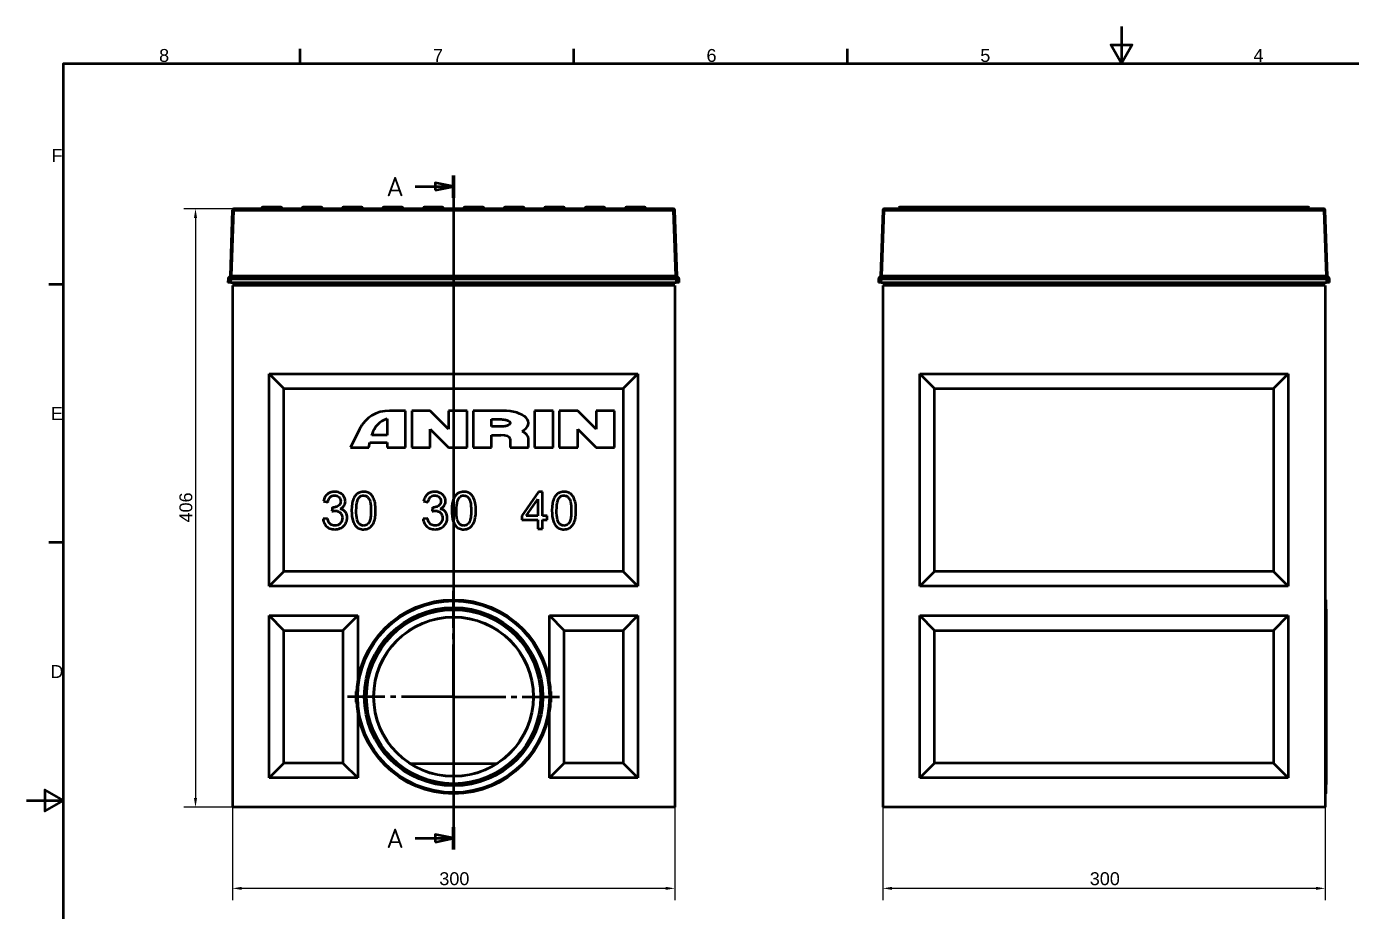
# Model space of a CAD drawing. Header units: millimetres. Extents: x 0 to 1485, y 0 to 1050.
# Drawn here: x 0 to 899, y 450 to 1050 of the extents above; entities that cross this region are included whole.
import ezdxf

# ---------------------------------------------------------------- set-up
doc = ezdxf.new("R2010")
doc.units = ezdxf.units.MM
doc.header["$LTSCALE"] = 2.5
doc.linetypes.add('ACAD_ISO04W100', pattern=[30, 24, -3, 0, -3])
doc.linetypes.add('CENTER', pattern=[50.8, 31.75, -6.35, 6.35, -6.35])
doc.layers.get('0').update_dxf_attribs({"lineweight": 50})
doc.layers.get('Defpoints').update_dxf_attribs({"lineweight": 50})
for name, color, linetype, lineweight in [('Bemaßungen(DIN)', 7, 'Continuous', 50), ('Mittelpunktmarkierung(DIN)', 7, 'Continuous', 50), ('Rahmen_0', 7, 'Continuous', 50), ('Rahmen_2', 7, 'Continuous', 50), ('Schnittansichtslinien(DIN)', 7, 'ACAD_ISO04W100', 50), ('Sichtbare Kanten(DIN)', 7, 'Continuous', 50), ('Sichtbare tangentiale Kanten(DIN)', 7, 'Continuous', 50)]:
    doc.layers.add(name, color=color, linetype=linetype, lineweight=lineweight)
doc.styles.add('Aktuell-DINNach Layer', font='arial.ttf')
doc.styles.add('Bezeichnungstext (DIN)', font='isocpeur.ttf')
doc.styles.add('STANDARD-BSI~0', font='arial.ttf')
doc.dimstyles.new('STANDARD-DIN', dxfattribs={"dimscale": 2.5, "dimtxt": 3.5, "dimasz": 2.5, "dimexe": 3.175, "dimexo": 0, "dimgap": 0.8, "dimtad": 1, "dimrnd": 1e-08, "dimtxsty": 'STANDARD-BSI~0', "dimcen": 0.09, "dimdle": 10, "dimclrd": 7, "dimclre": 7, "dimclrt": 7, "dimadec": 0, "dimazin": 2, "dimtfac": 1, "dimtmove": 0, "dimatfit": 3, "dimfxl": 1, "dimtolj": 1, "dimtzin": 0, "dimlwd": 25, "dimlwe": 25, "dimarcsym": 0})

# ---------------------------------------------------------------- blocks, each defined once
blk = doc.blocks.new('Ränder Standardrahmen')
at = {"layer": 'Rahmen_0'}
for p, q in [((74.25, 410), (74.25, 413.9)), ((148.5, 410), (148.5, 413.9)), ((222.75, 410), (222.75, 413.9)), ((10, 350), (6.1, 350)), ((10, 280), (6.1, 280))]:
    blk.add_line(p, q, dxfattribs=at)
at = {"layer": 'Rahmen_0', "flags": 128}
for points in [[(297, 420), (297, 410), (294.11, 415), (299.89, 415), (297, 410)], [(10, 10), (10, 410), (584, 410), (584, 10), (10, 10)], [(0, 210), (10, 210), (5, 212.89), (5, 207.11), (10, 210)]]:
    blk.add_lwpolyline(points, dxfattribs=at)
at = {"layer": 'Rahmen_2', "char_height": 3.5, "attachment_point": 7, "style": 'Aktuell-DINNach Layer'}
for s, insert in [('8', (35.97, 410.34)), ('7', (110.26, 410.4)), ('6', (184.46, 410.34)), ('5', (258.73, 410.34)), ('4', (332.83, 410.4)), ('F', (6.78, 383.25)), ('E', (6.62, 313.25)), ('D', (6.48, 243.25))]:
    blk.add_mtext(s, dxfattribs=dict(at, insert=insert))
blk = doc.blocks.new('2DTransSchnitt0')
at = {"layer": 'Schnittansichtslinien(DIN)', "linetype": 'Continuous'}
for p, q in [((115.85, 376.57), (110.85, 377.57)), ((110.85, 377.57), (110.85, 375.57)), ((105.39, 376.57), (110.85, 376.57)), ((110.85, 376.57), (115.85, 376.57)), ((110.85, 375.57), (115.85, 376.57)), ((105.39, 199.75), (110.85, 199.75)), ((115.85, 199.75), (110.85, 200.75)), ((110.85, 200.75), (110.85, 198.75)), ((110.85, 199.75), (115.85, 199.75)), ((110.85, 198.75), (115.85, 199.75))]:
    blk.add_line(p, q, dxfattribs=at)
at = {"layer": 'Schnittansichtslinien(DIN)', "linetype": 'CENTER', "ltscale": 4}
blk.add_line((115.85, 379.62), (115.85, 196.69), dxfattribs=at)
at = {"layer": 'Schnittansichtslinien(DIN)', "linetype": 'Continuous', "lineweight": 80}
for p, q in [((115.85, 379.62), (115.85, 373.51)), ((115.85, 202.8), (115.85, 196.69))]:
    blk.add_line(p, q, dxfattribs=at)
at = {"layer": 'Schnittansichtslinien(DIN)', "linetype": 'Continuous', "flags": 128}
for points in [[(110.85, 375.57), (115.85, 376.57), (110.85, 377.57), (110.85, 375.57)], [(110.85, 198.75), (115.85, 199.75), (110.85, 200.75), (110.85, 198.75)]]:
    blk.add_lwpolyline(points, dxfattribs=at)
at = {"layer": 'Schnittansichtslinien(DIN)'}
for points in [[(110.85, 375.57), (115.85, 376.57), (110.85, 377.57), (110.85, 375.57)], [(110.85, 198.75), (115.85, 199.75), (110.85, 200.75), (110.85, 198.75)]]:
    blk.add_solid(points, dxfattribs=at)
at = {"layer": 'Schnittansichtslinien(DIN)', "char_height": 5.25, "attachment_point": 7, "style": 'Bezeichnungstext (DIN)'}
for insert in [(97.62, 373.94), (97.62, 197.12)]:
    blk.add_mtext('A', dxfattribs=dict(at, insert=insert))
blk = doc.blocks.new('*D16')
at = {"layer": 'Bemaßungen(DIN)', "color": 7, "linetype": 'Continuous', "lineweight": 25, "transparency": 16777216}
for p, q in [((139.61, 520.43), (139.61, 457.49)), ((439.61, 520.43), (439.61, 457.49)), ((433.36, 465.43), (145.86, 465.43))]:
    blk.add_line(p, q, dxfattribs=at)
at = {"layer": 'Bemaßungen(DIN)', "color": 7, "linetype": 'Continuous', "transparency": 16777216}
for points in [[(145.86, 466.47), (145.86, 464.39), (139.61, 465.43)], [(433.36, 466.47), (433.36, 464.39), (439.61, 465.43)]]:
    blk.add_solid(points, dxfattribs=at)
at = {"layer": 'Defpoints', "color": 0, "linetype": 'Continuous', "transparency": 16777216}
for p in [(139.61, 520.43), (439.61, 520.43), (139.61, 465.43)]:
    blk.add_point(p, dxfattribs=at)
at = {"layer": 'Bemaßungen(DIN)', "color": 7, "linetype": 'Continuous', "lineweight": 25, "transparency": 16777216, "insert": (279.96, 476.37), "char_height": 8.75, "attachment_point": 1, "style": 'STANDARD-BSI~0'}
blk.add_mtext('\\A1;300', dxfattribs=at)
blk = doc.blocks.new('*D17')
at = {"layer": 'Bemaßungen(DIN)', "color": 7, "linetype": 'Continuous', "lineweight": 25, "transparency": 16777216}
for p, q in [((580.71, 520.43), (580.71, 457.49)), ((880.71, 520.43), (880.71, 457.49)), ((874.46, 465.43), (586.96, 465.43))]:
    blk.add_line(p, q, dxfattribs=at)
at = {"layer": 'Bemaßungen(DIN)', "color": 7, "linetype": 'Continuous', "transparency": 16777216}
for points in [[(586.96, 466.47), (586.96, 464.39), (580.71, 465.43)], [(874.46, 466.47), (874.46, 464.39), (880.71, 465.43)]]:
    blk.add_solid(points, dxfattribs=at)
at = {"layer": 'Defpoints', "color": 0, "linetype": 'Continuous', "transparency": 16777216}
for p in [(580.71, 520.43), (880.71, 520.43), (580.71, 465.43)]:
    blk.add_point(p, dxfattribs=at)
at = {"layer": 'Bemaßungen(DIN)', "color": 7, "linetype": 'Continuous', "lineweight": 25, "transparency": 16777216, "insert": (721.06, 476.37), "char_height": 8.75, "attachment_point": 1, "style": 'STANDARD-BSI~0'}
blk.add_mtext('\\A1;300', dxfattribs=at)
blk = doc.blocks.new('*D18')
at = {"layer": 'Bemaßungen(DIN)', "color": 7, "linetype": 'Continuous', "lineweight": 25, "transparency": 16777216}
for p, q in [((140.58, 926.43), (106.68, 926.43)), ((114.61, 920.18), (114.61, 526.68)), ((139.61, 520.43), (106.68, 520.43))]:
    blk.add_line(p, q, dxfattribs=at)
at = {"layer": 'Bemaßungen(DIN)', "color": 7, "linetype": 'Continuous', "transparency": 16777216}
for points in [[(113.57, 920.18), (115.65, 920.18), (114.61, 926.43)], [(113.57, 526.68), (115.65, 526.68), (114.61, 520.43)]]:
    blk.add_solid(points, dxfattribs=at)
at = {"layer": 'Defpoints', "color": 0, "linetype": 'Continuous', "transparency": 16777216}
for p in [(140.58, 926.43), (114.61, 520.43), (139.61, 520.43)]:
    blk.add_point(p, dxfattribs=at)
at = {"layer": 'Bemaßungen(DIN)', "color": 7, "linetype": 'Continuous', "lineweight": 25, "transparency": 16777216, "insert": (103.68, 713.59), "char_height": 8.75, "attachment_point": 1, "rotation": 90, "style": 'STANDARD-BSI~0'}
blk.add_mtext('\\A1;406', dxfattribs=at)

msp = doc.modelspace()

# ---------------------------------------------------------------- linework, layer by layer
at = {"layer": 'Mittelpunktmarkierung(DIN)', "linetype": 'Continuous'}
for p, q in [((289.613, 642.054), (289.613, 667.279)), ((289.613, 634.554), (289.613, 638.304)), ((289.613, 595.429), (289.613, 630.804)), ((242.988, 595.429), (217.763, 595.429)), ((250.488, 595.429), (246.738, 595.429)), ((289.613, 595.429), (254.238, 595.429)), ((289.613, 595.429), (324.988, 595.429)), ((289.613, 595.429), (289.613, 560.054)), ((328.738, 595.429), (332.488, 595.429)), ((336.238, 595.429), (361.463, 595.429)), ((289.613, 556.304), (289.613, 552.554)), ((289.613, 548.804), (289.613, 523.579))]:
    msp.add_line(p, q, dxfattribs=at)
at = {"layer": 'Sichtbare Kanten(DIN)'}
for p, q in [((438.647, 926.429), (140.578, 926.429)), ((159.233, 926.517), (159.225, 926.429)), ((172.397, 927.429), (160.229, 927.429)), ((173.4, 926.429), (173.393, 926.517)), ((186.633, 926.517), (186.625, 926.429)), ((199.797, 927.429), (187.629, 927.429)), ((200.8, 926.429), (200.793, 926.517)), ((214.033, 926.517), (214.025, 926.429)), ((227.197, 927.429), (215.029, 927.429)), ((228.2, 926.429), (228.193, 926.517)), ((241.433, 926.517), (241.425, 926.429)), ((254.597, 927.429), (242.429, 927.429)), ((255.6, 926.429), (255.593, 926.517)), ((268.833, 926.517), (268.825, 926.429)), ((281.997, 927.429), (269.829, 927.429)), ((283, 926.429), (282.993, 926.517)), ((296.233, 926.517), (296.225, 926.429)), ((309.397, 927.429), (297.229, 927.429)), ((310.4, 926.429), (310.393, 926.517)), ((323.633, 926.517), (323.625, 926.429)), ((336.797, 927.429), (324.629, 927.429)), ((337.8, 926.429), (337.793, 926.517)), ((351.033, 926.517), (351.025, 926.429)), ((364.197, 927.429), (352.029, 927.429)), ((365.2, 926.429), (365.193, 926.517)), ((378.433, 926.517), (378.425, 926.429)), ((391.597, 927.429), (379.429, 927.429)), ((392.6, 926.429), (392.593, 926.517)), ((405.833, 926.517), (405.825, 926.429)), ((418.997, 927.429), (406.829, 927.429)), ((420, 926.429), (419.993, 926.517)), ((879.742, 926.429), (581.673, 926.429)), ((591.348, 926.929), (591.059, 926.429)), ((591.348, 926.929), (591.377, 926.979)), ((592.214, 927.429), (592.156, 927.429)), ((869.201, 927.429), (592.214, 927.429)), ((870.356, 926.429), (870.067, 926.929)), ((139.579, 925.464), (138.017, 880.722)), ((441.209, 880.722), (439.646, 925.464)), ((580.674, 925.464), (579.111, 880.722)), ((882.303, 880.722), (880.741, 925.464)), ((136.698, 878.875), (136.613, 876.429)), ((138.612, 876.429), (136.613, 876.429)), ((137.198, 879.707), (137.288, 879.759)), ((137.569, 879.921), (137.288, 879.759)), ((138.612, 876.429), (440.614, 876.429)), ((139.613, 874.429), (139.613, 520.429)), ((439.613, 874.429), (139.613, 874.429)), ((152.613, 876.429), (152.613, 874.429)), ((426.613, 876.429), (426.613, 874.429)), ((439.613, 874.429), (439.613, 520.429)), ((442.613, 876.429), (440.614, 876.429)), ((441.938, 879.759), (441.656, 879.921)), ((441.938, 879.759), (442.028, 879.707)), ((442.613, 876.429), (442.527, 878.875)), ((577.793, 878.875), (577.707, 876.429)), ((579.706, 876.429), (577.707, 876.429)), ((578.292, 879.707), (578.382, 879.759)), ((578.664, 879.921), (578.382, 879.759)), ((579.706, 876.429), (881.709, 876.429)), ((580.707, 874.429), (580.707, 520.429)), ((880.707, 874.429), (580.707, 874.429)), ((593.707, 876.429), (593.707, 874.429)), ((867.707, 876.429), (867.707, 874.429)), ((880.707, 874.429), (880.707, 520.429)), ((883.707, 876.429), (881.709, 876.429)), ((883.032, 879.759), (882.751, 879.921)), ((883.032, 879.759), (883.122, 879.707)), ((883.707, 876.429), (883.622, 878.875)), ((174.613, 804.429), (164.613, 814.429)), ((164.613, 670.429), (164.613, 814.429)), ((164.613, 814.429), (414.613, 814.429)), ((404.613, 804.429), (414.613, 814.429)), ((414.613, 814.429), (414.613, 670.429)), ((605.707, 670.429), (605.707, 814.429)), ((615.707, 804.429), (605.707, 814.429)), ((605.707, 814.429), (855.707, 814.429)), ((845.707, 804.429), (855.707, 814.429)), ((855.707, 814.429), (855.707, 670.429)), ((174.613, 680.429), (174.613, 804.429)), ((174.613, 804.429), (404.613, 804.429)), ((404.613, 804.429), (404.613, 680.429)), ((615.707, 680.429), (615.707, 804.429)), ((615.707, 804.429), (845.707, 804.429)), ((845.707, 804.429), (845.707, 680.429)), ((244.613, 783.837), (244.613, 772.763)), ((257.113, 789.429), (246.088, 789.429)), ((257.113, 764.429), (257.113, 789.429)), ((273.779, 789.429), (261.279, 789.429)), ((261.279, 789.429), (261.279, 764.429)), ((286.279, 776.929), (273.779, 789.429)), ((286.279, 789.429), (286.279, 776.929)), ((298.779, 789.429), (286.279, 789.429)), ((298.779, 764.429), (298.779, 789.429)), ((322.946, 789.429), (302.946, 789.429)), ((302.946, 789.429), (302.946, 764.429)), ((315.446, 783.596), (321.696, 783.596)), ((315.446, 778.596), (315.446, 783.596)), ((357.113, 789.429), (344.613, 789.429)), ((344.613, 789.429), (344.613, 764.429)), ((357.113, 764.429), (357.113, 789.429)), ((373.779, 789.429), (361.279, 789.429)), ((361.279, 789.429), (361.279, 764.429)), ((386.279, 776.929), (373.779, 789.429)), ((386.279, 789.429), (386.279, 776.929)), ((398.779, 789.429), (386.279, 789.429)), ((398.779, 764.429), (398.779, 789.429)), ((225.863, 776.929), (219.613, 764.429)), ((234.196, 772.763), (234.283, 773.111)), ((244.613, 772.763), (234.196, 772.763)), ((273.779, 776.929), (286.279, 764.429)), ((273.779, 764.429), (273.779, 776.929)), ((321.696, 778.596), (315.446, 778.596)), ((315.446, 772.763), (321.696, 772.763)), ((315.446, 764.429), (315.446, 772.763)), ((373.779, 776.929), (386.279, 764.429)), ((373.779, 764.429), (373.779, 776.929)), ((219.613, 764.429), (232.113, 764.429)), ((232.113, 764.429), (232.946, 767.763)), ((232.946, 767.763), (244.613, 767.763)), ((244.613, 767.763), (244.613, 764.429)), ((244.613, 764.429), (257.113, 764.429)), ((261.279, 764.429), (273.779, 764.429)), ((286.279, 764.429), (298.779, 764.429)), ((302.946, 764.429), (315.446, 764.429)), ((327.946, 770.263), (327.946, 764.429)), ((327.946, 764.429), (340.446, 764.429)), ((340.446, 764.429), (340.446, 770.263)), ((344.613, 764.429), (357.113, 764.429)), ((361.279, 764.429), (373.779, 764.429)), ((386.279, 764.429), (398.779, 764.429)), ((201.385, 727.951), (204.453, 727.398)), ((269.316, 727.951), (272.383, 727.398)), ((347.307, 734.334), (335.912, 718.137)), ((338.923, 718.137), (346.755, 729.418)), ((346.755, 729.418), (346.755, 718.137)), ((349.822, 734.334), (347.307, 734.334)), ((349.822, 718.137), (349.822, 734.334)), ((207.463, 723.873), (207.139, 721.186)), ((275.394, 723.873), (275.07, 721.186)), ((204.148, 716.365), (201.08, 715.965)), ((272.078, 716.365), (269.011, 715.965)), ((335.912, 718.137), (335.912, 715.317)), ((335.912, 715.317), (346.755, 715.317)), ((346.755, 718.137), (338.923, 718.137)), ((346.755, 715.317), (346.755, 709.334)), ((353.195, 718.137), (349.822, 718.137)), ((349.822, 709.334), (349.822, 715.317)), ((349.822, 715.317), (353.195, 715.317)), ((353.195, 715.317), (353.195, 718.137)), ((346.755, 709.334), (349.822, 709.334)), ((174.613, 680.429), (164.613, 670.429)), ((404.613, 680.429), (174.613, 680.429)), ((404.613, 680.429), (414.613, 670.429)), ((615.707, 680.429), (605.707, 670.429)), ((845.707, 680.429), (615.707, 680.429)), ((845.707, 680.429), (855.707, 670.429)), ((414.613, 670.429), (164.613, 670.429)), ((855.707, 670.429), (605.707, 670.429)), ((881.007, 661.229), (880.707, 661.229)), ((881.207, 661.029), (881.207, 529.829)), ((164.613, 540.429), (164.613, 650.429)), ((174.613, 640.429), (164.613, 650.429)), ((164.613, 650.429), (224.613, 650.429)), ((214.613, 640.429), (224.613, 650.429)), ((224.613, 650.429), (224.613, 605.659)), ((354.613, 605.659), (354.613, 650.429)), ((364.613, 640.429), (354.613, 650.429)), ((354.613, 650.429), (414.613, 650.429)), ((404.613, 640.429), (414.613, 650.429)), ((414.613, 650.429), (414.613, 540.429)), ((615.707, 640.429), (605.707, 650.429)), ((605.707, 540.429), (605.707, 650.429)), ((605.707, 650.429), (855.707, 650.429)), ((845.707, 640.429), (855.707, 650.429)), ((855.707, 650.429), (855.707, 540.429)), ((881.477, 654.735), (881.207, 655.171)), ((881.507, 536.229), (881.507, 654.629)), ((174.613, 550.429), (174.613, 640.429)), ((174.613, 640.429), (214.613, 640.429)), ((214.613, 640.429), (214.613, 550.429)), ((364.613, 550.429), (364.613, 640.429)), ((364.613, 640.429), (404.613, 640.429)), ((404.613, 640.429), (404.613, 550.429)), ((615.707, 550.429), (615.707, 640.429)), ((615.707, 640.429), (845.707, 640.429)), ((845.707, 640.429), (845.707, 550.429)), ((224.613, 585.2), (224.613, 540.429)), ((354.613, 540.429), (354.613, 585.2)), ((174.613, 550.429), (164.613, 540.429)), ((214.613, 550.429), (174.613, 550.429)), ((214.613, 550.429), (224.613, 540.429)), ((364.613, 550.429), (354.613, 540.429)), ((404.613, 550.429), (364.613, 550.429)), ((404.613, 550.429), (414.613, 540.429)), ((615.707, 550.429), (605.707, 540.429)), ((845.707, 550.429), (615.707, 550.429)), ((845.707, 550.429), (855.707, 540.429)), ((224.613, 540.429), (164.613, 540.429)), ((414.613, 540.429), (354.613, 540.429)), ((855.707, 540.429), (605.707, 540.429)), ((881.477, 536.124), (881.207, 535.688)), ((881.007, 529.629), (880.707, 529.629)), ((439.613, 520.429), (139.613, 520.429)), ((880.707, 520.429), (580.707, 520.429))]:
    msp.add_line(p, q, dxfattribs=at)
for radius in [65.8, 65, 60.55, 59, 54]:
    msp.add_circle((289.613, 595.429), radius, dxfattribs=at)
for centre, radius, start, end in [((140.578, 925.429), 1, 90, 178), ((160.229, 926.429), 1, 90, 175), ((172.397, 926.429), 1, 5, 90), ((187.629, 926.429), 1, 90, 175), ((199.797, 926.429), 1, 5, 90), ((215.029, 926.429), 1, 90, 175), ((227.197, 926.429), 1, 5, 90), ((242.429, 926.429), 1, 90, 175), ((254.597, 926.429), 1, 5, 90), ((269.829, 926.429), 1, 90, 175), ((281.997, 926.429), 1, 5, 90), ((297.229, 926.429), 1, 90, 175), ((309.397, 926.429), 1, 5, 90), ((324.629, 926.429), 1, 90, 175), ((336.797, 926.429), 1, 5, 90), ((352.029, 926.429), 1, 90, 175), ((364.197, 926.429), 1, 5, 90), ((379.429, 926.429), 1, 90, 175), ((391.597, 926.429), 1, 5, 90), ((406.829, 926.429), 1, 90, 175), ((418.997, 926.429), 1, 5, 90), ((438.647, 925.429), 1, 2, 90), ((581.673, 925.429), 1, 90, 178), ((592.214, 926.429), 1, 90, 150), ((592.156, 926.529), 0.9, 90, 150), ((869.201, 926.429), 1, 30, 90), ((879.742, 925.429), 1, 2, 90), ((137.017, 880.757), 1, 300, 358), ((442.208, 880.757), 1, 182, 240), ((578.112, 880.757), 1, 300, 358), ((883.303, 880.757), 1, 182, 240), ((137.698, 878.841), 1, 120, 178), ((441.528, 878.841), 1, 2, 60), ((578.792, 878.841), 1, 120, 178), ((882.622, 878.841), 1, 2, 60), ((246.088, 766.817), 22.613, 90, 153.434949), ((248.779, 769.487), 14.942, 106.191505, 165.963757), ((881.007, 661.029), 0.2, 0, 90), ((881.307, 654.629), 0.2, 0, 31.743053), ((289.613, 595.429), 66.3, 176.852719, 183.147281), ((289.613, 595.429), 66.3, 356.852719, 3.147281), ((881.307, 536.229), 0.2, 328.256947, 0), ((881.007, 529.829), 0.2, 270, 0)]:
    msp.add_arc(centre, radius, start, end, dxfattribs=at)
for centre, major_axis, ratio, start_param, end_param in [((322.946, 781.096), (17.5, 0), 0.4761905, 5.5627909, 7.8539816), ((321.696, 770.263), (6.25, 0), 0.4, 0, 1.5707963), ((321.696, 770.263), (18.75, 0), 0.4444444, 0, 0.6949133)]:
    msp.add_ellipse(centre, major_axis=major_axis, ratio=ratio, start_param=start_param, end_param=end_param, dxfattribs=at)
for points, knots in [([(321.696, 783.596), (322.514, 783.596), (324.15, 783.466), (326.231, 782.91), (327.389, 782.216), (327.866, 781.587), (327.986, 781.096), (327.866, 780.605), (327.389, 779.976), (326.231, 779.282), (324.15, 778.726), (322.514, 778.596), (321.696, 778.596)], [-1.5707963, -1.5707963, -1.5707963, -1.5707963, -1.1780972, -0.7853982, -0.3926991, -0.1963495, 0, 0.1963495, 0.3926991, 0.7853982, 1.1780972, 1.5707963, 1.5707963, 1.5707963, 1.5707963]), ([(208.912, 734.429), (208.1, 734.429), (207.292, 734.335), (205.785, 733.898), (205.107, 733.58), (203.977, 732.795), (203.244, 732.193), (201.972, 730.197), (201.596, 729.091), (201.385, 727.951)], [-1.6290654, -1.6290654, -1.6290654, -1.6290654, -1.1537574, -1.1537574, -0.7097736, -0.7097736, -0.3477501, -0.3477501, 0, 0, 0, 0]), ([(204.453, 727.398), (204.559, 728.098), (204.739, 728.809), (205.263, 729.926), (205.553, 730.363), (206.187, 730.989), (206.604, 731.337), (207.774, 731.819), (208.366, 731.914), (208.969, 731.914)], [-1.050187, -1.050187, -1.050187, -1.050187, -0.6650681, -0.6650681, -0.3794634, -0.3794634, -0.1808535, -0.1808535, 0, 0, 0, 0]), ([(213.066, 728.008), (213.066, 727.698), (213.04, 727.386), (212.926, 726.803), (212.842, 726.532), (212.546, 725.88), (212.297, 725.536), (211.47, 724.77), (210.837, 724.473), (209.668, 723.986), (208.826, 723.835), (207.959, 723.835)], [-0.5575569, -0.5575569, -0.5575569, -0.5575569, -0.50397149, -0.50397149, -0.45492032, -0.45492032, -0.38016629, -0.38016629, -0.26029044, -0.26029044, 0, 0, 0, 0]), ([(216.229, 727.951), (216.229, 728.364), (216.188, 728.773), (216.02, 729.582), (215.895, 729.975), (215.488, 730.916), (215.094, 731.626), (213.748, 732.98), (212.942, 733.466), (211.102, 734.234), (210.024, 734.429), (208.912, 734.429)], [-1.2055353, -1.2055353, -1.2055353, -1.2055353, -1.0312316, -1.0312316, -0.8566281, -0.8566281, -0.5982468, -0.5982468, -0.3338593, -0.3338593, 0, 0, 0, 0]), ([(208.969, 731.914), (209.287, 731.914), (209.605, 731.889), (210.209, 731.775), (210.493, 731.692), (211.221, 731.384), (211.632, 731.108), (212.334, 730.39), (212.595, 730.005), (212.98, 729.072), (213.066, 728.545), (213.066, 728.008)], [-0.6599653, -0.6599653, -0.6599653, -0.6599653, -0.55755959, -0.55755959, -0.46223258, -0.46223258, -0.30283951, -0.30283951, -0.16110228, -0.16110228, 0, 0, 0, 0]), ([(212.78, 722.882), (213.472, 723.198), (214.119, 723.607), (215.266, 724.737), (215.609, 725.356), (216.099, 726.531), (216.229, 727.228), (216.229, 727.951)], [-0.52964755, -0.52964755, -0.52964755, -0.52964755, -0.38169172, -0.38169172, -0.21666995, -0.21666995, 0, 0, 0, 0]), ([(228.633, 734.429), (228.029, 734.429), (227.423, 734.376), (226.287, 734.136), (225.761, 733.961), (224.834, 733.507), (224.041, 733.057), (222.425, 731.217), (221.855, 730.123), (221.049, 727.84), (220.478, 725.716), (220.478, 721.663)], [-6.7236574, -6.7236574, -6.7236574, -6.7236574, -5.1443078, -5.1443078, -3.6918684, -3.6918684, -2.4488644, -2.4488644, -1.2158725, -1.2158725, 0, 0, 0, 0]), ([(223.641, 721.663), (223.641, 724.172), (223.837, 726.539), (224.589, 728.937), (224.854, 729.571), (225.223, 730.104)], [-0.75531645, -0.75531645, -0.75531645, -0.75531645, -0.1943988, -0.1943988, 0, 0, 0, 0]), ([(225.223, 730.104), (225.457, 730.438), (225.728, 730.746), (226.336, 731.253), (226.659, 731.451), (227.517, 731.806), (228.05, 731.895), (228.595, 731.895)], [-0.40108386, -0.40108386, -0.40108386, -0.40108386, -0.27845851, -0.27845851, -0.1636678, -0.1636678, 0, 0, 0, 0]), ([(228.595, 731.895), (228.945, 731.895), (229.291, 731.854), (229.962, 731.678), (230.277, 731.548), (231.138, 731.053), (231.609, 730.6), (232.31, 729.691), (232.693, 729.1), (233.477, 726.12), (233.607, 723.818), (233.607, 721.663)], [-2.2962354, -2.2962354, -2.2962354, -2.2962354, -1.9827084, -1.9827084, -1.6747793, -1.6747793, -1.0932984, -1.0932984, -0.6465309, -0.6465309, 0, 0, 0, 0]), ([(236.77, 721.663), (236.77, 723.321), (236.686, 725.254), (236.09, 728.258), (235.647, 729.445), (234.631, 731.483), (234.048, 732.145), (233.055, 733.114), (232.353, 733.575), (230.642, 734.275), (229.643, 734.429), (228.633, 734.429)], [-0.99242927, -0.99242927, -0.99242927, -0.99242927, -0.84276815, -0.84276815, -0.71776717, -0.71776717, -0.55450204, -0.55450204, -0.30302839, -0.30302839, 0, 0, 0, 0]), ([(276.842, 734.429), (276.031, 734.429), (275.223, 734.335), (273.715, 733.898), (273.037, 733.58), (271.908, 732.795), (271.174, 732.193), (269.903, 730.197), (269.527, 729.091), (269.316, 727.951)], [-1.6290654, -1.6290654, -1.6290654, -1.6290654, -1.1537574, -1.1537574, -0.7097736, -0.7097736, -0.3477501, -0.3477501, 0, 0, 0, 0]), ([(272.383, 727.398), (272.489, 728.098), (272.67, 728.809), (273.194, 729.926), (273.483, 730.363), (274.118, 730.989), (274.534, 731.337), (275.704, 731.819), (276.297, 731.914), (276.899, 731.914)], [-1.050187, -1.050187, -1.050187, -1.050187, -0.6650681, -0.6650681, -0.3794634, -0.3794634, -0.1808535, -0.1808535, 0, 0, 0, 0]), ([(280.996, 728.008), (280.996, 727.698), (280.971, 727.386), (280.856, 726.803), (280.773, 726.532), (280.476, 725.88), (280.227, 725.536), (279.401, 724.77), (278.768, 724.473), (277.598, 723.986), (276.757, 723.835), (275.889, 723.835)], [-0.5575569, -0.5575569, -0.5575569, -0.5575569, -0.50397149, -0.50397149, -0.45492032, -0.45492032, -0.38016629, -0.38016629, -0.26029044, -0.26029044, 0, 0, 0, 0]), ([(284.159, 727.951), (284.159, 728.364), (284.119, 728.773), (283.951, 729.582), (283.826, 729.975), (283.419, 730.916), (283.025, 731.626), (281.678, 732.98), (280.873, 733.466), (279.032, 734.234), (277.955, 734.429), (276.842, 734.429)], [-1.2055353, -1.2055353, -1.2055353, -1.2055353, -1.0312316, -1.0312316, -0.8566281, -0.8566281, -0.5982468, -0.5982468, -0.3338593, -0.3338593, 0, 0, 0, 0]), ([(276.899, 731.914), (277.218, 731.914), (277.536, 731.889), (278.14, 731.775), (278.423, 731.692), (279.152, 731.384), (279.563, 731.108), (280.265, 730.39), (280.525, 730.005), (280.91, 729.072), (280.996, 728.545), (280.996, 728.008)], [-0.6599653, -0.6599653, -0.6599653, -0.6599653, -0.55755959, -0.55755959, -0.46223258, -0.46223258, -0.30283951, -0.30283951, -0.16110228, -0.16110228, 0, 0, 0, 0]), ([(280.71, 722.882), (281.403, 723.198), (282.049, 723.607), (283.196, 724.737), (283.54, 725.356), (284.03, 726.531), (284.159, 727.228), (284.159, 727.951)], [-0.52964755, -0.52964755, -0.52964755, -0.52964755, -0.38169172, -0.38169172, -0.21666995, -0.21666995, 0, 0, 0, 0]), ([(296.564, 734.429), (295.959, 734.429), (295.353, 734.376), (294.217, 734.136), (293.691, 733.961), (292.765, 733.507), (291.972, 733.057), (290.356, 731.217), (289.786, 730.123), (288.98, 727.84), (288.409, 725.716), (288.409, 721.663)], [-6.7236574, -6.7236574, -6.7236574, -6.7236574, -5.1443078, -5.1443078, -3.6918684, -3.6918684, -2.4488644, -2.4488644, -1.2158725, -1.2158725, 0, 0, 0, 0]), ([(291.572, 721.663), (291.572, 724.172), (291.768, 726.539), (292.52, 728.937), (292.785, 729.571), (293.153, 730.104)], [-0.75531645, -0.75531645, -0.75531645, -0.75531645, -0.1943988, -0.1943988, 0, 0, 0, 0]), ([(293.153, 730.104), (293.388, 730.438), (293.659, 730.746), (294.267, 731.253), (294.589, 731.451), (295.447, 731.806), (295.98, 731.895), (296.526, 731.895)], [-0.40108386, -0.40108386, -0.40108386, -0.40108386, -0.27845851, -0.27845851, -0.1636678, -0.1636678, 0, 0, 0, 0]), ([(296.526, 731.895), (296.876, 731.895), (297.222, 731.854), (297.893, 731.678), (298.208, 731.548), (299.069, 731.053), (299.54, 730.6), (300.24, 729.691), (300.624, 729.1), (301.408, 726.12), (301.537, 723.818), (301.537, 721.663)], [-2.2962354, -2.2962354, -2.2962354, -2.2962354, -1.9827084, -1.9827084, -1.6747793, -1.6747793, -1.0932984, -1.0932984, -0.6465309, -0.6465309, 0, 0, 0, 0]), ([(304.7, 721.663), (304.7, 723.321), (304.616, 725.254), (304.021, 728.258), (303.577, 729.445), (302.562, 731.483), (301.978, 732.145), (300.986, 733.114), (300.283, 733.575), (298.572, 734.275), (297.574, 734.429), (296.564, 734.429)], [-0.99242927, -0.99242927, -0.99242927, -0.99242927, -0.84276815, -0.84276815, -0.71776717, -0.71776717, -0.55450204, -0.55450204, -0.30302839, -0.30302839, 0, 0, 0, 0]), ([(364.495, 734.429), (363.89, 734.429), (363.284, 734.376), (362.148, 734.136), (361.622, 733.961), (360.695, 733.507), (359.902, 733.057), (358.286, 731.217), (357.717, 730.123), (356.911, 727.84), (356.339, 725.716), (356.339, 721.663)], [-6.7236574, -6.7236574, -6.7236574, -6.7236574, -5.1443078, -5.1443078, -3.6918684, -3.6918684, -2.4488644, -2.4488644, -1.2158725, -1.2158725, 0, 0, 0, 0]), ([(359.502, 721.663), (359.502, 724.172), (359.698, 726.539), (360.451, 728.937), (360.715, 729.571), (361.084, 730.104)], [-0.75531645, -0.75531645, -0.75531645, -0.75531645, -0.1943988, -0.1943988, 0, 0, 0, 0]), ([(361.084, 730.104), (361.319, 730.438), (361.59, 730.746), (362.197, 731.253), (362.52, 731.451), (363.378, 731.806), (363.911, 731.895), (364.457, 731.895)], [-0.40108386, -0.40108386, -0.40108386, -0.40108386, -0.27845851, -0.27845851, -0.1636678, -0.1636678, 0, 0, 0, 0]), ([(364.457, 731.895), (364.807, 731.895), (365.152, 731.854), (365.824, 731.678), (366.139, 731.548), (366.999, 731.053), (367.47, 730.6), (368.171, 729.691), (368.554, 729.1), (369.338, 726.12), (369.468, 723.818), (369.468, 721.663)], [-2.2962354, -2.2962354, -2.2962354, -2.2962354, -1.9827084, -1.9827084, -1.6747793, -1.6747793, -1.0932984, -1.0932984, -0.6465309, -0.6465309, 0, 0, 0, 0]), ([(372.631, 721.663), (372.631, 723.321), (372.547, 725.254), (371.951, 728.258), (371.508, 729.445), (370.492, 731.483), (369.909, 732.145), (368.916, 733.114), (368.214, 733.575), (366.503, 734.275), (365.505, 734.429), (364.495, 734.429)], [-0.99242927, -0.99242927, -0.99242927, -0.99242927, -0.84276815, -0.84276815, -0.71776717, -0.71776717, -0.55450204, -0.55450204, -0.30302839, -0.30302839, 0, 0, 0, 0]), ([(207.139, 721.186), (207.526, 721.288), (207.931, 721.381), (208.64, 721.494), (208.974, 721.529), (209.293, 721.529)], [-0.21576867, -0.21576867, -0.21576867, -0.21576867, -0.09567781, -0.09567781, 0, 0, 0, 0]), ([(207.959, 723.835), (207.892, 723.835), (207.816, 723.839), (207.656, 723.852), (207.556, 723.862), (207.463, 723.873)], [-0.04804975, -0.04804975, -0.04804975, -0.04804975, -0.028037566, -0.028037566, 0, 0, 0, 0]), ([(209.293, 721.529), (210.002, 721.529), (210.699, 721.416), (211.906, 720.907), (212.403, 720.571), (213.27, 719.687), (213.596, 719.204), (214.082, 718.023), (214.19, 717.353), (214.19, 716.67)], [-0.8046843, -0.8046843, -0.8046843, -0.8046843, -0.5760557, -0.5760557, -0.38278898, -0.38278898, -0.20472201, -0.20472201, 0, 0, 0, 0]), ([(217.448, 716.727), (217.448, 717.395), (217.379, 718.064), (217.055, 719.3), (216.821, 719.858), (216.176, 720.877), (215.718, 721.427), (214.368, 722.383), (213.594, 722.694), (212.78, 722.882)], [-1.02328, -1.02328, -1.02328, -1.02328, -0.7479656, -0.7479656, -0.4960514, -0.4960514, -0.2507017, -0.2507017, 0, 0, 0, 0]), ([(220.478, 721.663), (220.478, 719.048), (220.733, 716.422), (221.842, 713.257), (222.311, 712.305), (222.955, 711.487)], [-1.0066552, -1.0066552, -1.0066552, -1.0066552, -0.3123272, -0.3123272, 0, 0, 0, 0]), ([(228.633, 711.43), (228.288, 711.43), (227.947, 711.471), (227.283, 711.645), (226.972, 711.774), (226.113, 712.268), (225.641, 712.722), (224.938, 713.634), (224.554, 714.225), (223.771, 717.205), (223.641, 719.508), (223.641, 721.663)], [-2.2819507, -2.2819507, -2.2819507, -2.2819507, -1.9744447, -1.9744447, -1.6717721, -1.6717721, -1.0932232, -1.0932232, -0.6465309, -0.6465309, 0, 0, 0, 0]), ([(233.607, 721.663), (233.607, 720.142), (233.541, 718.443), (233.166, 715.976), (232.945, 715.018), (232.248, 713.457), (231.72, 712.871), (231.015, 712.207), (230.597, 711.919), (229.649, 711.523), (229.15, 711.43), (228.633, 711.43)], [-0.80056853, -0.80056853, -0.80056853, -0.80056853, -0.58336194, -0.58336194, -0.44547802, -0.44547802, -0.30828923, -0.30828923, -0.15495937, -0.15495937, 0, 0, 0, 0]), ([(228.633, 708.915), (229.234, 708.915), (229.834, 708.968), (230.964, 709.209), (231.488, 709.384), (232.408, 709.837), (233.213, 710.292), (234.836, 712.143), (235.403, 713.233), (236.213, 715.546), (236.77, 717.677), (236.77, 721.663)], [-6.5251583, -6.5251583, -6.5251583, -6.5251583, -4.9922727, -4.9922727, -3.5764404, -3.5764404, -2.3721518, -2.3721518, -1.195554, -1.195554, 0, 0, 0, 0]), ([(275.07, 721.186), (275.456, 721.288), (275.861, 721.381), (276.571, 721.494), (276.904, 721.529), (277.223, 721.529)], [-0.21576867, -0.21576867, -0.21576867, -0.21576867, -0.09567781, -0.09567781, 0, 0, 0, 0]), ([(275.889, 723.835), (275.822, 723.835), (275.746, 723.839), (275.586, 723.852), (275.487, 723.862), (275.394, 723.873)], [-0.04804975, -0.04804975, -0.04804975, -0.04804975, -0.028037566, -0.028037566, 0, 0, 0, 0]), ([(277.223, 721.529), (277.933, 721.529), (278.63, 721.416), (279.836, 720.907), (280.334, 720.571), (281.201, 719.687), (281.527, 719.204), (282.013, 718.023), (282.12, 717.353), (282.12, 716.67)], [-0.8046843, -0.8046843, -0.8046843, -0.8046843, -0.5760557, -0.5760557, -0.38278898, -0.38278898, -0.20472201, -0.20472201, 0, 0, 0, 0]), ([(285.379, 716.727), (285.379, 717.395), (285.309, 718.064), (284.986, 719.3), (284.752, 719.858), (284.107, 720.877), (283.648, 721.427), (282.298, 722.383), (281.525, 722.694), (280.71, 722.882)], [-1.02328, -1.02328, -1.02328, -1.02328, -0.7479656, -0.7479656, -0.4960514, -0.4960514, -0.2507017, -0.2507017, 0, 0, 0, 0]), ([(288.409, 721.663), (288.409, 719.048), (288.664, 716.422), (289.773, 713.257), (290.241, 712.305), (290.886, 711.487)], [-1.0066552, -1.0066552, -1.0066552, -1.0066552, -0.3123272, -0.3123272, 0, 0, 0, 0]), ([(296.564, 711.43), (296.218, 711.43), (295.877, 711.471), (295.214, 711.645), (294.902, 711.774), (294.044, 712.268), (293.572, 712.722), (292.868, 713.634), (292.485, 714.225), (291.701, 717.205), (291.572, 719.508), (291.572, 721.663)], [-2.2819507, -2.2819507, -2.2819507, -2.2819507, -1.9744447, -1.9744447, -1.6717721, -1.6717721, -1.0932232, -1.0932232, -0.6465309, -0.6465309, 0, 0, 0, 0]), ([(296.564, 708.915), (297.164, 708.915), (297.765, 708.968), (298.895, 709.209), (299.418, 709.384), (300.339, 709.837), (301.144, 710.292), (302.766, 712.143), (303.333, 713.233), (304.144, 715.546), (304.7, 717.677), (304.7, 721.663)], [-6.5251583, -6.5251583, -6.5251583, -6.5251583, -4.9922727, -4.9922727, -3.5764404, -3.5764404, -2.3721518, -2.3721518, -1.195554, -1.195554, 0, 0, 0, 0]), ([(301.537, 721.663), (301.537, 720.142), (301.471, 718.443), (301.097, 715.976), (300.875, 715.018), (300.179, 713.457), (299.65, 712.871), (298.946, 712.207), (298.528, 711.919), (297.579, 711.523), (297.081, 711.43), (296.564, 711.43)], [-0.80056853, -0.80056853, -0.80056853, -0.80056853, -0.58336194, -0.58336194, -0.44547802, -0.44547802, -0.30828923, -0.30828923, -0.15495937, -0.15495937, 0, 0, 0, 0]), ([(356.339, 721.663), (356.339, 719.048), (356.594, 716.422), (357.704, 713.257), (358.172, 712.305), (358.816, 711.487)], [-1.0066552, -1.0066552, -1.0066552, -1.0066552, -0.3123272, -0.3123272, 0, 0, 0, 0]), ([(364.495, 711.43), (364.149, 711.43), (363.808, 711.471), (363.145, 711.645), (362.833, 711.774), (361.974, 712.268), (361.503, 712.722), (360.799, 713.634), (360.416, 714.225), (359.632, 717.205), (359.502, 719.508), (359.502, 721.663)], [-2.2819507, -2.2819507, -2.2819507, -2.2819507, -1.9744447, -1.9744447, -1.6717721, -1.6717721, -1.0932232, -1.0932232, -0.6465309, -0.6465309, 0, 0, 0, 0]), ([(364.495, 708.915), (365.095, 708.915), (365.696, 708.968), (366.825, 709.209), (367.349, 709.384), (368.27, 709.837), (369.075, 710.292), (370.697, 712.143), (371.264, 713.233), (372.075, 715.546), (372.631, 717.677), (372.631, 721.663)], [-6.5251583, -6.5251583, -6.5251583, -6.5251583, -4.9922727, -4.9922727, -3.5764404, -3.5764404, -2.3721518, -2.3721518, -1.195554, -1.195554, 0, 0, 0, 0]), ([(369.468, 721.663), (369.468, 720.142), (369.402, 718.443), (369.028, 715.976), (368.806, 715.018), (368.11, 713.457), (367.581, 712.871), (366.877, 712.207), (366.458, 711.919), (365.51, 711.523), (365.011, 711.43), (364.495, 711.43)], [-0.80056853, -0.80056853, -0.80056853, -0.80056853, -0.58336194, -0.58336194, -0.44547802, -0.44547802, -0.30828923, -0.30828923, -0.15495937, -0.15495937, 0, 0, 0, 0]), ([(201.08, 715.965), (201.171, 715.035), (201.391, 714.13), (202.156, 712.464), (202.668, 711.742), (204.027, 710.405), (204.82, 709.885), (206.757, 709.092), (207.884, 708.915), (209.026, 708.915)], [-1.1475148, -1.1475148, -1.1475148, -1.1475148, -0.8826316, -0.8826316, -0.627832, -0.627832, -0.3426542, -0.3426542, 0, 0, 0, 0]), ([(209.045, 711.449), (208.54, 711.449), (208.041, 711.515), (207.097, 711.814), (206.673, 712.033), (205.764, 712.714), (205.396, 713.169), (204.63, 714.475), (204.336, 715.445), (204.148, 716.365)], [-0.712826, -0.712826, -0.712826, -0.712826, -0.5802064, -0.5802064, -0.45312231, -0.45312231, -0.28177849, -0.28177849, 0, 0, 0, 0]), ([(209.026, 708.915), (209.678, 708.915), (210.33, 708.97), (211.572, 709.211), (212.156, 709.388), (213.832, 710.117), (214.69, 710.797), (215.997, 712.159), (216.525, 712.93), (217.276, 714.735), (217.448, 715.717), (217.448, 716.727)], [-1.1643179, -1.1643179, -1.1643179, -1.1643179, -1.0123083, -1.0123083, -0.8695377, -0.8695377, -0.5866862, -0.5866862, -0.3031069, -0.3031069, 0, 0, 0, 0]), ([(214.19, 716.67), (214.19, 716.292), (214.157, 715.916), (214.016, 715.192), (213.912, 714.85), (213.468, 713.818), (213.036, 713.275), (212.157, 712.423), (211.642, 712.073), (210.416, 711.565), (209.739, 711.449), (209.045, 711.449)], [-0.74675272, -0.74675272, -0.74675272, -0.74675272, -0.65895929, -0.65895929, -0.57542101, -0.57542101, -0.39793573, -0.39793573, -0.2082803, -0.2082803, 0, 0, 0, 0]), ([(222.955, 711.487), (223.311, 711.042), (223.713, 710.641), (224.609, 709.959), (225.088, 709.685), (226.563, 709.074), (227.593, 708.915), (228.633, 708.915)], [-0.6499188, -0.6499188, -0.6499188, -0.6499188, -0.47894082, -0.47894082, -0.31215135, -0.31215135, 0, 0, 0, 0]), ([(269.011, 715.965), (269.101, 715.035), (269.321, 714.13), (270.087, 712.464), (270.599, 711.742), (271.957, 710.405), (272.751, 709.885), (274.688, 709.092), (275.814, 708.915), (276.957, 708.915)], [-1.1475148, -1.1475148, -1.1475148, -1.1475148, -0.8826316, -0.8826316, -0.627832, -0.627832, -0.3426542, -0.3426542, 0, 0, 0, 0]), ([(276.976, 711.449), (276.47, 711.449), (275.971, 711.515), (275.028, 711.814), (274.604, 712.033), (273.694, 712.714), (273.327, 713.169), (272.561, 714.475), (272.267, 715.445), (272.078, 716.365)], [-0.712826, -0.712826, -0.712826, -0.712826, -0.5802064, -0.5802064, -0.45312231, -0.45312231, -0.28177849, -0.28177849, 0, 0, 0, 0]), ([(276.957, 708.915), (277.609, 708.915), (278.261, 708.97), (279.503, 709.211), (280.087, 709.388), (281.763, 710.117), (282.621, 710.797), (283.928, 712.159), (284.455, 712.93), (285.206, 714.735), (285.379, 715.717), (285.379, 716.727)], [-1.1643179, -1.1643179, -1.1643179, -1.1643179, -1.0123083, -1.0123083, -0.8695377, -0.8695377, -0.5866862, -0.5866862, -0.3031069, -0.3031069, 0, 0, 0, 0]), ([(282.12, 716.67), (282.12, 716.292), (282.088, 715.916), (281.946, 715.192), (281.843, 714.85), (281.398, 713.818), (280.967, 713.275), (280.087, 712.423), (279.572, 712.073), (278.347, 711.565), (277.67, 711.449), (276.976, 711.449)], [-0.74675272, -0.74675272, -0.74675272, -0.74675272, -0.65895929, -0.65895929, -0.57542101, -0.57542101, -0.39793573, -0.39793573, -0.2082803, -0.2082803, 0, 0, 0, 0]), ([(290.886, 711.487), (291.242, 711.042), (291.644, 710.641), (292.54, 709.959), (293.018, 709.685), (294.494, 709.074), (295.523, 708.915), (296.564, 708.915)], [-0.6499188, -0.6499188, -0.6499188, -0.6499188, -0.47894082, -0.47894082, -0.31215135, -0.31215135, 0, 0, 0, 0]), ([(358.816, 711.487), (359.172, 711.042), (359.574, 710.641), (360.47, 709.959), (360.949, 709.685), (362.424, 709.074), (363.454, 708.915), (364.495, 708.915)], [-0.6499188, -0.6499188, -0.6499188, -0.6499188, -0.47894082, -0.47894082, -0.31215135, -0.31215135, 0, 0, 0, 0])]:
    msp.add_open_spline(points, degree=3, knots=knots, dxfattribs=at)
at = {"layer": 'Sichtbare tangentiale Kanten(DIN)'}
for p, q in [((140.578, 926.429), (140.578, 925.464)), ((160.185, 926.429), (160.229, 926.929)), ((160.229, 926.929), (160.229, 927.429)), ((160.229, 926.929), (172.397, 926.929)), ((172.397, 927.429), (172.397, 926.929)), ((172.397, 926.929), (172.44, 926.429)), ((187.585, 926.429), (187.629, 926.929)), ((187.629, 926.929), (187.629, 927.429)), ((187.629, 926.929), (199.797, 926.929)), ((199.797, 927.429), (199.797, 926.929)), ((199.797, 926.929), (199.84, 926.429)), ((214.985, 926.429), (215.029, 926.929)), ((215.029, 926.929), (215.029, 927.429)), ((215.029, 926.929), (227.197, 926.929)), ((227.197, 927.429), (227.197, 926.929)), ((227.197, 926.929), (227.24, 926.429)), ((242.385, 926.429), (242.429, 926.929)), ((242.429, 926.929), (242.429, 927.429)), ((242.429, 926.929), (254.597, 926.929)), ((254.597, 927.429), (254.597, 926.929)), ((254.597, 926.929), (254.64, 926.429)), ((269.785, 926.429), (269.829, 926.929)), ((269.829, 926.929), (269.829, 927.429)), ((269.829, 926.929), (281.997, 926.929)), ((281.997, 927.429), (281.997, 926.929)), ((281.997, 926.929), (282.04, 926.429)), ((297.185, 926.429), (297.229, 926.929)), ((297.229, 926.929), (297.229, 927.429)), ((297.229, 926.929), (309.397, 926.929)), ((309.397, 927.429), (309.397, 926.929)), ((309.397, 926.929), (309.44, 926.429)), ((324.585, 926.429), (324.629, 926.929)), ((324.629, 926.929), (324.629, 927.429)), ((324.629, 926.929), (336.797, 926.929)), ((336.797, 927.429), (336.797, 926.929)), ((336.797, 926.929), (336.84, 926.429)), ((351.985, 926.429), (352.029, 926.929)), ((352.029, 926.929), (352.029, 927.429)), ((352.029, 926.929), (364.197, 926.929)), ((364.197, 927.429), (364.197, 926.929)), ((364.197, 926.929), (364.24, 926.429)), ((379.385, 926.429), (379.429, 926.929)), ((379.429, 926.929), (379.429, 927.429)), ((379.429, 926.929), (391.597, 926.929)), ((391.597, 927.429), (391.597, 926.929)), ((391.597, 926.929), (391.64, 926.429)), ((406.785, 926.429), (406.829, 926.929)), ((406.829, 926.929), (406.829, 927.429)), ((406.829, 926.929), (418.997, 926.929)), ((418.997, 927.429), (418.997, 926.929)), ((418.997, 926.929), (419.04, 926.429)), ((438.647, 925.464), (438.647, 926.429)), ((581.673, 926.429), (581.673, 925.464)), ((592.156, 927.429), (592.156, 927.428)), ((592.163, 926.429), (592.214, 926.517)), ((592.214, 927.429), (592.214, 926.517)), ((592.214, 926.517), (869.201, 926.517)), ((869.201, 926.517), (869.201, 927.429)), ((869.201, 926.517), (869.251, 926.429)), ((879.742, 925.464), (879.742, 926.429)), ((139.016, 880.722), (140.578, 925.464)), ((140.578, 925.464), (438.647, 925.464)), ((438.647, 925.464), (440.21, 880.722)), ((580.111, 880.722), (581.673, 925.464)), ((581.673, 925.464), (879.742, 925.464)), ((879.742, 925.464), (881.304, 880.722)), ((139.016, 880.722), (139.016, 879.891)), ((440.21, 880.722), (139.016, 880.722)), ((440.21, 879.891), (440.21, 880.722)), ((580.111, 880.722), (580.111, 879.891)), ((881.304, 880.722), (580.111, 880.722)), ((881.304, 879.891), (881.304, 880.722)), ((138.288, 879.759), (138.569, 879.921)), ((138.612, 876.429), (138.697, 878.875)), ((138.697, 878.875), (138.697, 879.707)), ((440.529, 879.707), (138.697, 879.707)), ((138.697, 878.875), (440.529, 878.875)), ((139.016, 879.891), (440.21, 879.891)), ((440.529, 878.875), (440.529, 879.707)), ((440.529, 878.875), (440.614, 876.429)), ((440.656, 879.921), (440.938, 879.759)), ((579.382, 879.759), (579.664, 879.921)), ((579.706, 876.429), (579.791, 878.875)), ((579.791, 878.875), (579.791, 879.707)), ((881.623, 879.707), (579.791, 879.707)), ((579.791, 878.875), (881.623, 878.875)), ((580.111, 879.891), (881.304, 879.891)), ((881.623, 878.875), (881.623, 879.707)), ((881.623, 878.875), (881.709, 876.429)), ((881.751, 879.921), (882.032, 879.759)), ((881.007, 661.229), (881.007, 529.629)), ((881.477, 654.735), (881.477, 536.124)), ((318.658, 549.906), (260.568, 549.906))]:
    msp.add_line(p, q, dxfattribs=at)
for radius in [65.6, 59.305, 54.2]:
    msp.add_circle((289.613, 595.429), radius, dxfattribs=at)
for centre, major_axis, ratio, start_param, end_param in [((160.229, 926.429), (-0.996, 0.087), 0.498571, 4.7559807, 6.2831853), ((172.397, 926.429), (0.996, 0.087), 0.498571, 0, 1.5272047), ((187.629, 926.429), (-0.996, 0.087), 0.498571, 4.7559807, 6.2831853), ((199.797, 926.429), (0.996, 0.087), 0.498571, 0, 1.5272047), ((215.029, 926.429), (-0.996, 0.087), 0.498571, 4.7559807, 6.2831853), ((227.197, 926.429), (0.996, 0.087), 0.498571, 0, 1.5272047), ((242.429, 926.429), (-0.996, 0.087), 0.498571, 4.7559807, 6.2831853), ((254.597, 926.429), (0.996, 0.087), 0.498571, 0, 1.5272047), ((269.829, 926.429), (-0.996, 0.087), 0.498571, 4.7559807, 6.2831853), ((281.997, 926.429), (0.996, 0.087), 0.498571, 0, 1.5272047), ((297.229, 926.429), (-0.996, 0.087), 0.498571, 4.7559807, 6.2831853), ((309.397, 926.429), (0.996, 0.087), 0.498571, 0, 1.5272047), ((324.629, 926.429), (-0.996, 0.087), 0.498571, 4.7559807, 6.2831853), ((336.797, 926.429), (0.996, 0.087), 0.498571, 0, 1.5272047), ((352.029, 926.429), (-0.996, 0.087), 0.498571, 4.7559807, 6.2831853), ((364.197, 926.429), (0.996, 0.087), 0.498571, 0, 1.5272047), ((379.429, 926.429), (-0.996, 0.087), 0.498571, 4.7559807, 6.2831853), ((391.597, 926.429), (0.996, 0.087), 0.498571, 0, 1.5272047), ((406.829, 926.429), (-0.996, 0.087), 0.498571, 4.7559807, 6.2831853), ((418.997, 926.429), (0.996, 0.087), 0.498571, 0, 1.5272047), ((592.214, 926.429), (-0.866, 0.5), 0.0755509, 4.7559807, 6.2831853), ((869.201, 926.429), (0.866, 0.5), 0.0755509, 0, 1.5272047), ((140.578, 925.429), (-0.999, 0.035), 0.0348783, 4.713607, 6.2831853), ((438.647, 925.429), (0.999, 0.035), 0.0348783, 0, 1.5695784), ((581.673, 925.429), (-0.999, 0.035), 0.0348783, 4.713607, 6.2831853), ((879.742, 925.429), (0.999, 0.035), 0.0348783, 0, 1.5695784), ((137.069, 880.787), (0.5, -0.866), 0.9649236, 0, 1.0203242), ((139.06, 881.936), (-1.043, -1.214), 0.0136106, 6.2661692, 6.4919685), ((138.569, 880.787), (0.135, 0.991), 0.2273584, 3.6807891, 4.7011132), ((139.06, 881.936), (-0.217, -1.202), 0.8146817, 6.2324735, 6.4582728), ((440.166, 881.936), (0.217, -1.202), 0.8146817, 6.1080978, 6.3338971), ((440.656, 880.787), (0.135, -0.991), 0.2273584, 4.7236647, 5.7439889), ((442.156, 880.787), (-0.5, -0.866), 0.9649236, 5.2628611, 6.2831853), ((440.166, 881.936), (1.043, -1.214), 0.0136106, 6.0744021, 6.3002014), ((578.164, 880.787), (0.5, -0.866), 0.9649236, 0, 1.0203242), ((580.154, 881.936), (-1.043, -1.214), 0.0136106, 6.2661692, 6.4919685), ((579.664, 880.787), (0.135, 0.991), 0.2273584, 3.6807891, 4.7011132), ((580.154, 881.936), (-0.217, -1.202), 0.8146817, 6.2324735, 6.4582728), ((881.26, 881.936), (0.217, -1.202), 0.8146817, 6.1080978, 6.3338971), ((881.751, 880.787), (0.135, -0.991), 0.2273584, 4.7236647, 5.7439889), ((883.251, 880.787), (-0.5, -0.866), 0.9649236, 5.2628611, 6.2831853), ((881.26, 881.936), (1.043, -1.214), 0.0136106, 6.0744021, 6.3002014), ((138.719, 879.43), (-2.021, -0.555), 0.0158878, 5.854798, 6.2782201), ((137.788, 878.893), (-0.5, 0.866), 0.8812352, 0, 1.0526456), ((138.678, 878.252), (1.979, -0.549), 0.2463566, 2.0546089, 2.7773432), ((138.678, 878.252), (-1.537, 1.389), 0.5310106, 5.3907509, 6.1134851), ((138.288, 878.893), (-0.259, -0.966), 0.4093512, 3.7215869, 4.7742326), ((138.719, 879.43), (2, -0.031), 0.2774395, 4.2823927, 4.7058147), ((138.719, 880.296), (-1.001, -0.02), 0.5888022, 1.114014, 1.537436), ((139.06, 881.07), (2.002, 0.039), 0.5888022, 4.4532294, 4.6790287), ((440.166, 881.07), (2.002, -0.039), 0.5888022, 4.7457493, 4.9715486), ((440.507, 880.296), (-1.001, 0.02), 0.5888022, 1.6041566, 2.0275787), ((440.507, 879.43), (2, 0.031), 0.2774395, 4.7189632, 5.1423853), ((440.548, 878.252), (-1.537, -1.389), 0.5310106, 3.3112928, 4.0340271), ((440.938, 878.893), (-0.259, 0.966), 0.4093512, 4.6505454, 5.703191), ((440.548, 878.252), (1.979, 0.549), 0.2463566, 0.3642495, 1.0869837), ((441.438, 878.893), (0.5, 0.866), 0.8812352, 5.2305397, 6.2831853), ((440.507, 879.43), (2.021, -0.555), 0.0158878, 0.0049652, 0.4283873), ((579.813, 879.43), (-2.021, -0.555), 0.0158878, 5.854798, 6.2782201), ((578.882, 878.893), (-0.5, 0.866), 0.8812352, 0, 1.0526456), ((579.772, 878.252), (1.979, -0.549), 0.2463566, 2.0546089, 2.7773432), ((579.772, 878.252), (-1.537, 1.389), 0.5310106, 5.3907509, 6.1134851), ((579.382, 878.893), (-0.259, -0.966), 0.4093512, 3.7215869, 4.7742326), ((579.813, 879.43), (2, -0.031), 0.2774395, 4.2823927, 4.7058147), ((579.813, 880.296), (-1.001, -0.02), 0.5888022, 1.114014, 1.537436), ((580.154, 881.07), (2.002, 0.039), 0.5888022, 4.4532294, 4.6790287), ((881.26, 881.07), (2.002, -0.039), 0.5888022, 4.7457493, 4.9715486), ((881.601, 880.296), (-1.001, 0.02), 0.5888022, 1.6041566, 2.0275787), ((881.601, 879.43), (2, 0.031), 0.2774395, 4.7189632, 5.1423853), ((881.642, 878.252), (-1.537, -1.389), 0.5310106, 3.3112928, 4.0340271), ((882.032, 878.893), (0.259, -0.966), 0.4093512, 1.5089528, 2.5615984), ((881.642, 878.252), (1.979, 0.549), 0.2463566, 0.3642495, 1.0869837), ((882.532, 878.893), (0.5, 0.866), 0.8812352, 5.2305397, 6.2831853), ((881.601, 879.43), (2.021, -0.555), 0.0158878, 0.0049652, 0.4283873)]:
    msp.add_ellipse(centre, major_axis=major_axis, ratio=ratio, start_param=start_param, end_param=end_param, dxfattribs=at)
for points, knots in [([(138.793, 880.745), (138.707, 880.766), (138.623, 880.786), (138.42, 880.823), (138.309, 880.83), (138.137, 880.808), (138.075, 880.779), (138.043, 880.745)], [-0.22416016, -0.22416016, -0.22416016, -0.22416016, -0.17048051, -0.17048051, -0.08459305, -0.08459305, 0, 0, 0, 0]), ([(441.183, 880.745), (441.162, 880.766), (441.13, 880.786), (441.019, 880.823), (440.923, 880.83), (440.697, 880.808), (440.568, 880.779), (440.433, 880.745)], [-0.22416016, -0.22416016, -0.22416016, -0.22416016, -0.17048051, -0.17048051, -0.08459305, -0.08459305, 0, 0, 0, 0]), ([(579.887, 880.745), (579.801, 880.766), (579.718, 880.786), (579.515, 880.823), (579.404, 880.83), (579.232, 880.808), (579.17, 880.779), (579.137, 880.745)], [-0.22416016, -0.22416016, -0.22416016, -0.22416016, -0.17048051, -0.17048051, -0.08459305, -0.08459305, 0, 0, 0, 0]), ([(882.277, 880.745), (882.257, 880.766), (882.224, 880.786), (882.113, 880.823), (882.018, 880.83), (881.792, 880.808), (881.663, 880.779), (881.527, 880.745)], [-0.22416016, -0.22416016, -0.22416016, -0.22416016, -0.17048051, -0.17048051, -0.08459305, -0.08459305, 0, 0, 0, 0]), ([(137.569, 879.921), (137.585, 879.93), (137.65, 879.942), (137.865, 879.95), (138.018, 879.947), (138.312, 879.934), (138.437, 879.927), (138.569, 879.921)], [0, 0, 0, 0, 0.08459305, 0.08459305, 0.17048051, 0.17048051, 0.22416016, 0.22416016, 0.22416016, 0.22416016]), ([(440.656, 879.921), (440.864, 879.93), (441.054, 879.942), (441.369, 879.95), (441.492, 879.947), (441.617, 879.934), (441.646, 879.927), (441.656, 879.921)], [0, 0, 0, 0, 0.08459305, 0.08459305, 0.17048051, 0.17048051, 0.22416016, 0.22416016, 0.22416016, 0.22416016]), ([(578.664, 879.921), (578.68, 879.93), (578.744, 879.942), (578.96, 879.95), (579.112, 879.947), (579.407, 879.934), (579.532, 879.927), (579.664, 879.921)], [0, 0, 0, 0, 0.08459305, 0.08459305, 0.17048051, 0.17048051, 0.22416016, 0.22416016, 0.22416016, 0.22416016]), ([(881.751, 879.921), (881.959, 879.93), (882.149, 879.942), (882.464, 879.95), (882.587, 879.947), (882.711, 879.934), (882.741, 879.927), (882.751, 879.921)], [0, 0, 0, 0, 0.08459305, 0.08459305, 0.17048051, 0.17048051, 0.22416016, 0.22416016, 0.22416016, 0.22416016])]:
    msp.add_open_spline(points, degree=3, knots=knots, dxfattribs=at)

# ---------------------------------------------------------------- block references
at = {"xscale": 2.5, "yscale": 2.5, "zscale": 2.5}
msp.add_blockref('Ränder Standardrahmen', (0, 0), dxfattribs=at)
at = {"layer": 'Schnittansichtslinien(DIN)', "xscale": 2.5, "yscale": 2.5, "zscale": 2.5}
msp.add_blockref('2DTransSchnitt0', (0, 0), dxfattribs=at)

# ---------------------------------------------------------------- dimensions: what is measured, and where the dimension line sits
at = {"layer": 'Bemaßungen(DIN)', "color": 250, "linetype": 'Continuous', "lineweight": 25}
for base, p1, p2, angle, picture, middle in [((114.613, 520.429), (140.578, 926.429), (139.613, 520.429), 90, '*D18', (114.613, 723.429)), ((139.613, 465.429), (439.613, 520.429), (139.613, 520.429), 180, '*D16', (289.613, 465.429)), ((580.707, 465.429), (880.707, 520.429), (580.707, 520.429), 180, '*D17', (730.707, 465.429))]:
    dim = msp.add_linear_dim(base=base, p1=p1, p2=p2, angle=angle, dimstyle='STANDARD-DIN', override={"dimgap": 0.8, "dimdec": 2, "dimtol": 0, "dimlim": 0, "dimtp": 0, "dimtm": 0, "dimtdec": 2, "dimtofl": 0, "dimatfit": 1}, dxfattribs=at)
    dim.commit()
    dim.dimension.update_dxf_attribs({"geometry": picture, "text_midpoint": middle, "dimtype": 160})

doc.saveas('drawing.dxf')
